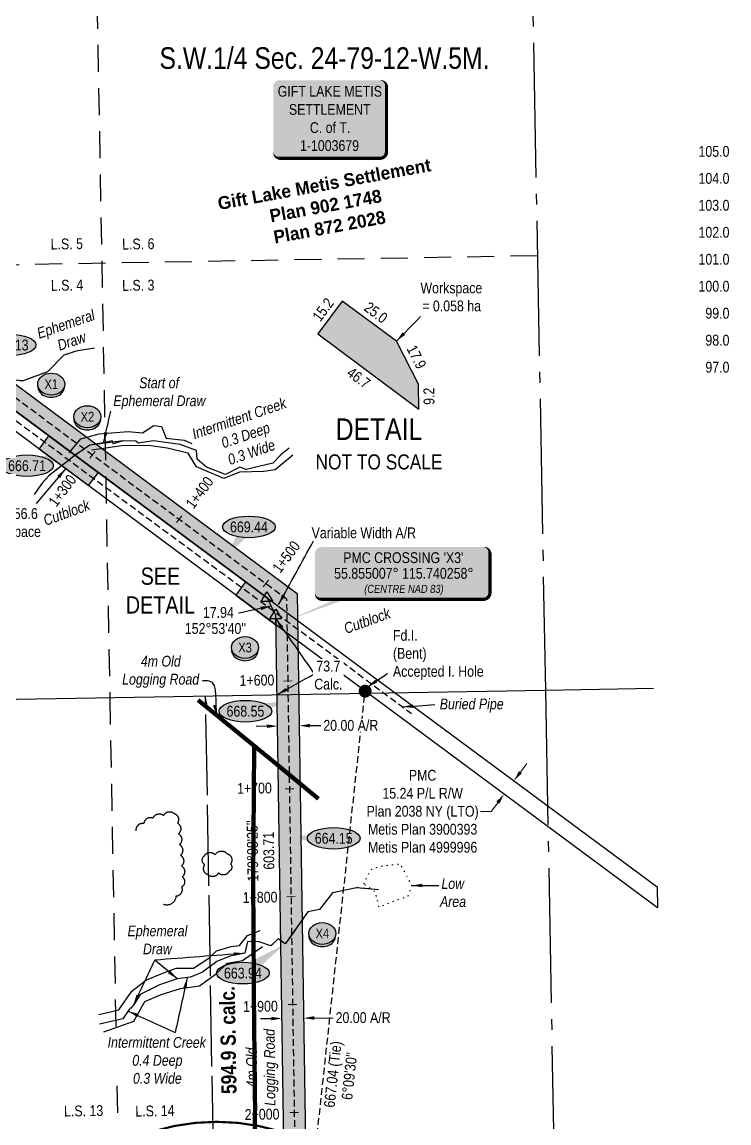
# Model space of a CAD drawing. Extents: x 577208 to 581485, y 6188773 to 6192305.
# Drawn here: x 578614 to 579268, y 6190195 to 6191215 of the extents above; entities that cross this region are included whole.
import ezdxf
from ezdxf.enums import TextEntityAlignment as Align

# ---------------------------------------------------------------- set-up
doc = ezdxf.new("R2010")
doc.units = 0
doc.header["$LTSCALE"] = 5
doc.header["$PDSIZE"] = 5
for name, pattern in [('0', [1, 1, 0]), ('foc-BUFFER', [16.75, 15, -1.75]), ('foc-COORDS', [16.75, 15, -1.75]), ('foc-LSD', [8, 5, -3]), ('foc-QUARTERLINE', [33, 25, -3, 2, -3]), ('foc-TIELINE', [1.875, 1.25, -0.625]), ('foc-TOPO', [1, 0.2, -0.8]), ('foc-TOPO-ephemeral', [6.25, 3.125, -0.625, 0.625, -0.625, 0.625, -0.625]), ('UG_PIPE', [1.875, 1.25, -0.625])]:
    doc.linetypes.add(name, pattern=pattern)
doc.layers.get('Defpoints').update_dxf_attribs({"color": 9})
for name, color, linetype in [('AS-OWNER', 7, 'Continuous'), ('AS-PIPE-UG', 44, 'UG_PIPE'), ('AS-PIPE-UG-T', 44, 'Continuous'), ('AS-ROADS', 254, 'Continuous'), ('AUX-BUFFER', 7, 'foc-BUFFER'), ('C-SYMBOL', 7, 'Continuous'), ('DETAIL-T', 7, 'Continuous'), ('F-RW', 190, 'Continuous'), ('L-BD', 7, 'Continuous'), ('L-BD1', 253, 'Continuous'), ('L-MON', 1, 'Continuous'), ('L-QSEC', 8, 'foc-QUARTERLINE'), ('L-SEC', 7, 'Continuous'), ('L-SECTION-LSD', 7, 'foc-LSD'), ('L-TIE', 7, 'foc-TIELINE'), ('L-TITLEDB-T', 4, 'Continuous'), ('P-CROSSINGS', 250, 'Continuous'), ('P-ELEVATION', 7, 'Continuous'), ('P-OFFSETS', 7, 'foc-COORDS'), ('P-PROPOSED', 10, 'Continuous'), ('P-PROPOSED-H', 21, 'Continuous'), ('P-TXT', 4, 'Continuous'), ('P-WORKAREA', 113, 'Continuous'), ('P-WORKAREA-H', 111, 'Continuous'), ('S-T7', 7, 'Continuous'), ('T-BUSH', 110, '0'), ('T-CREEK', 160, 'Continuous'), ('T-DRAW', 143, 'foc-TOPO-ephemeral'), ('T-LOW-AREA', 48, 'foc-TOPO'), ('T-LOW-AREA-T', 48, 'Continuous'), ('T-SLOPE', 48, 'Continuous'), ('T-TIE', 201, 'foc-TIELINE'), ('T-WATER', 160, 'Continuous'), ('T-WATER-T', 170, 'Continuous')]:
    doc.layers.add(name, color=color, linetype=linetype)
for name, color, linetype, lineweight in [('F-RW-T', 190, 'Continuous', 9), ('T-TEXT', 48, 'Continuous', 18), ('T-TIE-T', 201, 'Continuous', 18)]:
    doc.layers.add(name, color=color, linetype=linetype, lineweight=lineweight)
doc.styles.add('100L', font='ARIALN.TTF', dxfattribs={"height": 11})
doc.styles.add('175L', font='ARIALN.TTF', dxfattribs={"height": 20})
doc.styles.add('80', font='ARIALN.TTF', dxfattribs={"height": 10})
doc.styles.add('80CG', font='ARIALN.TTF', dxfattribs={"height": 10})
doc.styles.add('80L', font='ARIALN.TTF', dxfattribs={"height": 10})
doc.styles.add('Crossing', font='ARIALN.TTF', dxfattribs={"height": 10})
doc.styles.add('foc-LtypeFont', font='ARIALN.TTF', dxfattribs={"height": 7.35})
doc.linetypes.add('foc-TOPO-flowdirection', pattern='A,20,[">",foc-LtypeFont,S=0.3,R=0,X=0,Y=-0.945],-1e-05', length=20.00001)
doc.linetypes.add('foc-TOPO-flowdirection-NOLINE', pattern='A,0,[">",foc-LtypeFont,S=0.3,R=0,X=0,Y=-0.945],-20,[">",foc-LtypeFont,S=0.3,R=0,X=0,Y=-0.945],0', length=20)
doc.dimstyles.new('Compass 5 000', dxfattribs={"dimscale": 5, "dimtxt": 9, "dimasz": 2, "dimexe": 0.2, "dimexo": 0.0625, "dimgap": 0.5, "dimtad": 0, "dimtih": 1, "dimtoh": 1, "dimzin": 0, "dimdsep": 46, "dimtxsty": '80CG', "dimcen": 0.1, "dimse1": 1, "dimse2": 1, "dimclrd": 256, "dimclrt": 256, "dimaunit": 1, "dimadec": 4, "dimazin": 0, "dimtfac": 0.06, "dimtofl": 0, "dimtmove": 0, "dimatfit": 1, "dimfxl": 0.2, "dimtolj": 1, "dimtzin": 0, "dimlwd": -1, "dimarcsym": 0})

# ---------------------------------------------------------------- blocks, each defined once
blk = doc.blocks.new('*D381')
at = {"layer": 'Defpoints', "color": 0, "transparency": 16777216}
for p in [(578509.5, 6190926.9), (578732.3, 6190761.7), (578723.2, 6190749.4)]:
    blk.add_point(p, dxfattribs=at)
at = {"layer": 'F-RW-T', "transparency": 16777216}
for p, q in [((578515.4, 6190935), (578521.4, 6190943)), ((578494.4, 6190906.7), (578488.5, 6190898.6)), ((578488.5, 6190898.6), (578478.5, 6190898.6))]:
    blk.add_line(p, q, dxfattribs=at)
for points in [[(578514.1, 6190936), (578516.8, 6190934), (578509.5, 6190926.9)], [(578493.1, 6190907.6), (578495.8, 6190905.7), (578500.4, 6190914.7)]]:
    blk.add_solid(points, dxfattribs=at)
at = {"layer": 'F-RW-T', "transparency": 16777216, "insert": (578424.9, 6190898.6), "char_height": 10, "attachment_point": 5, "style": '80CG'}
blk.add_mtext('\\A1;PMC\\P15.24 P/L R/W\\PPlan 2038 NY (LTO)\\PMetis Plan 3900393\\PMetis Plan 4999996', dxfattribs=at)
blk = doc.blocks.new('*D383')
at = {"layer": 'Defpoints', "color": 0, "transparency": 16777216}
for p in [(579045.5, 6190529.4), (579036.4, 6190517.1), (579060.1, 6190499.5)]:
    blk.add_point(p, dxfattribs=at)
at = {"layer": 'F-RW-T', "transparency": 16777216}
for p, q in [((579075.2, 6190519.8), (579081.1, 6190527.8)), ((579054.2, 6190491.5), (579048.2, 6190483.5)), ((579048.2, 6190483.5), (579038.2, 6190483.5))]:
    blk.add_line(p, q, dxfattribs=at)
for points in [[(579073.8, 6190520.8), (579076.5, 6190518.8), (579069.2, 6190511.8)], [(579052.8, 6190492.5), (579055.5, 6190490.5), (579060.1, 6190499.5)]]:
    blk.add_solid(points, dxfattribs=at)
at = {"layer": 'F-RW-T', "transparency": 16777216, "insert": (578984.6, 6190483.5), "char_height": 10, "attachment_point": 5, "style": '80CG'}
blk.add_mtext('\\A1;PMC\\P15.24 P/L R/W\\PPlan 2038 NY (LTO)\\PMetis Plan 3900393\\PMetis Plan 4999996', dxfattribs=at)
blk = doc.blocks.new('*U391')
h = blk.add_hatch(color=255)
edge = h.paths.add_edge_path()
edge.add_line((-46.5, -37), (46.5, -37))
edge.add_arc((46.5, -31), 6, 270, 360)
edge.add_line((52.5, -31), (52.5, 29.5))
edge.add_arc((46.5, 29.5), 6, 0, 90)
edge.add_line((46.5, 35.5), (-46.5, 35.5))
edge.add_arc((-46.5, 29.5), 6, 90, 180)
edge.add_line((-52.5, 29.5), (-52.5, -31))
edge.add_arc((-46.5, -31), 6, 180, 270)
at = {"color": 14, "flags": 128}
blk.add_lwpolyline([(-46.5, -37, 3, 3, 0), (46.5, -37, 3, 3, 0.414214), (52.5, -31, 3, 3, 0), (52.5, 29.5, 3, 0, 0.414214), (46.5, 35.5, 0, 0, 0), (-46.5, 35.5, 0, 0, 0.414214), (-52.5, 29.5, 0, 0, 0), (-52.5, -31, 0, 3, 0.414214)], format="xyseb", close=True, dxfattribs=at)
at = {"color": 14, "style": '80'}
blk.add_attdef('ENTER_TEXT_001', (-26.8, -4.9), '', height=10, dxfattribs=at)
blk = doc.blocks.new('fdia')
at = {"color": 255, "const_width": 1}
blk.add_lwpolyline([(-0.5, 0, 1), (0.5, 0, 1)], format="xyb", close=True, dxfattribs=at)
blk = doc.blocks.new('Fdiaa')
blk.add_blockref('fdia', (0, 0))
blk = doc.blocks.new('fdib')
at = {"color": 1, "const_width": 1.6}
blk.add_lwpolyline([(-0.4, 0, 1), (0.4, 0, 1)], format="xyb", close=True, dxfattribs=at)
at = {"color": 1}
blk.add_circle((0, 0), 0.8, dxfattribs=at)
blk = doc.blocks.new('Fdibb')
blk.add_blockref('fdib', (0, 0))
blk = doc.blocks.new('fdicc')
for name in ['Fdibb', 'Fdiaa']:
    blk.add_blockref(name, (0, 0))
blk = doc.blocks.new('FDI')
blk.add_blockref('fdicc', (0, 0))
blk = doc.blocks.new('TRIA')
blk.add_hatch(color=255).paths.add_polyline_path([(-0.04, 1.52), (-1.47, -0.87), (1.39, -0.87)])
blk = doc.blocks.new('TRIAA')
blk.add_blockref('TRIA', (0, 0))
blk = doc.blocks.new('TRIB')
at = {"color": 1}
blk.add_lwpolyline([(-1.12, -0.67), (-0.04, 1.13), (1.04, -0.67)], close=True, dxfattribs=at)
blk = doc.blocks.new('TRIBB')
blk.add_blockref('TRIB', (0, 0))
blk = doc.blocks.new('TRICC')
for name in ['TRIAA', 'TRIBB']:
    blk.add_blockref(name, (0, 0))
blk = doc.blocks.new('plspike')
blk.add_blockref('TRICC', (0, 0))
blk = doc.blocks.new('*D426')
at = {"layer": 'Defpoints', "color": 0, "transparency": 16777216}
for p in [(578874.4, 6190291.9), (578854.5, 6190283.6), (578874.5, 6190283.9)]:
    blk.add_point(p, dxfattribs=at)
at = {"layer": 'P-TXT', "transparency": 16777216}
for p, q in [((578844.4, 6190291.4), (578834.4, 6190291.3)), ((578884.4, 6190292), (578901.8, 6190292.3))]:
    blk.add_line(p, q, dxfattribs=at)
for points in [[(578844.4, 6190293.1), (578844.4, 6190289.8), (578854.4, 6190291.6)], [(578884.4, 6190293.7), (578884.4, 6190290.4), (578874.4, 6190291.9)]]:
    blk.add_solid(points, dxfattribs=at)
at = {"layer": 'P-TXT', "transparency": 16777216, "insert": (578929.5, 6190292.3), "char_height": 10, "attachment_point": 5, "style": '80CG'}
blk.add_mtext('\\A1;20.00 A/R', dxfattribs=at)
blk = doc.blocks.new('xing2')
h = blk.add_hatch(color=50)
h.dxf.hatch_style = 1
edge = h.paths.add_edge_path()
edge.add_ellipse((0, 0), major_axis=(-12.5, 0), ratio=0.816297, start_angle=0, end_angle=360)
h = blk.add_hatch(color=250)
h.dxf.hatch_style = 1
edge = h.paths.add_edge_path()
edge.add_ellipse((0, -2), major_axis=(-12.5, 0), ratio=0.816297, start_angle=0, end_angle=180)
edge.add_line((12.5, -2), (12.5, 0))
edge.add_ellipse((0, 0), major_axis=(-12.5, 0), ratio=0.816297, start_angle=0, end_angle=180, ccw=False)
edge.add_line((-12.5, 0), (-12.5, -2))
at = {"color": 250}
blk.add_ellipse((0, 0), major_axis=(-12.5, 0), ratio=0.816297, dxfattribs=at)
blk.add_ellipse((0, -2), major_axis=(-12.5, 0), ratio=0.816297, start_param=0, end_param=3.141593, dxfattribs=at)
at = {"color": 250, "style": 'Crossing'}
blk.add_attdef('CROSSING', text='', height=9, dxfattribs=at).set_placement((0.1, 0), align=Align.MIDDLE_CENTER)
at = {"color": 250, "style": 'Crossing', "flags": 1}
for tag, p in [('OWNER', (0.1, -12.5)), ('DESCRIPTION', (0.1, -25.8)), ('LOCATION', (0.1, -39.3)), ('DWG_REF', (0.1, -52.8))]:
    blk.add_attdef(tag, text='', height=9, dxfattribs=at).set_placement(p, align=Align.MIDDLE_CENTER)
blk = doc.blocks.new('*D485')
at = {"layer": 'Defpoints', "color": 0, "transparency": 16777216}
for p in [(578849.6, 6190614.1), (578869.6, 6190614.4), (578850.4, 6190562.5)]:
    blk.add_point(p, dxfattribs=at)
at = {"layer": 'P-TXT', "transparency": 16777216}
for p, q in [((578840.4, 6190562.4), (578830.4, 6190562.2)), ((578880.3, 6190563), (578890.3, 6190563.1))]:
    blk.add_line(p, q, dxfattribs=at)
for points in [[(578840.3, 6190564), (578840.4, 6190560.7), (578850.4, 6190562.5)], [(578880.3, 6190564.6), (578880.4, 6190561.3), (578870.3, 6190562.8)]]:
    blk.add_solid(points, dxfattribs=at)
at = {"layer": 'P-TXT', "transparency": 16777216, "insert": (578918.1, 6190563.1), "char_height": 10, "attachment_point": 5, "style": '80CG', "bg_fill": 3, "box_fill_scale": 1.1, "bg_fill_color": 256, "bg_fill_true_color": 13158600, "bg_fill_transparency": 0}
blk.add_mtext('\\A1;20.00 A/R', dxfattribs=at)
blk = doc.blocks.new('*U495')
at = {"layer": 'P-ELEVATION'}
h = blk.add_hatch(color=111, dxfattribs=at)
h.dxf.hatch_style = 1
edge = h.paths.add_edge_path()
edge.add_ellipse((0, 0), major_axis=(-24.4, 0), ratio=0.410256, start_angle=0, end_angle=360)
at = {"layer": 'P-ELEVATION', "color": 7, "flags": 128}
blk.add_lwpolyline([(0, 0, 12.5, 0, 0), (-16.6, -31, 0, 0, 0)], format="xyseb", dxfattribs=at)
at = {"layer": 'P-ELEVATION', "color": 7}
blk.add_ellipse((0, 0), major_axis=(-24.4, 0), ratio=0.410256, dxfattribs=at)
at = {"layer": 'P-ELEVATION', "style": '80'}
blk.add_attdef('ELEVATION', text='', height=10, dxfattribs=at).set_placement((0, 0), align=Align.MIDDLE_CENTER)
blk = doc.blocks.new('*U496')
at = {"layer": 'P-ELEVATION'}
h = blk.add_hatch(color=111, dxfattribs=at)
h.dxf.hatch_style = 1
edge = h.paths.add_edge_path()
edge.add_ellipse((0, 0), major_axis=(-24.4, 0), ratio=0.410256, start_angle=0, end_angle=360)
at = {"layer": 'P-ELEVATION', "color": 7, "flags": 128}
blk.add_lwpolyline([(0, 0, 12.5, 0, 0), (53.3, 15.6, 0, 0, 0)], format="xyseb", dxfattribs=at)
at = {"layer": 'P-ELEVATION', "color": 7}
blk.add_ellipse((0, 0), major_axis=(-24.4, 0), ratio=0.410256, dxfattribs=at)
at = {"layer": 'P-ELEVATION', "style": '80'}
blk.add_attdef('ELEVATION', text='', height=10, dxfattribs=at).set_placement((0, 0), align=Align.MIDDLE_CENTER)
blk = doc.blocks.new('*U497')
at = {"layer": 'P-ELEVATION'}
h = blk.add_hatch(color=111, dxfattribs=at)
h.dxf.hatch_style = 1
edge = h.paths.add_edge_path()
edge.add_ellipse((0, 0), major_axis=(-24.4, 0), ratio=0.410256, start_angle=0, end_angle=360)
at = {"layer": 'P-ELEVATION', "color": 7, "flags": 128}
blk.add_lwpolyline([(0, 0, 12.5, 0, 0), (-20.3, -25.1, 0, 0, 0)], format="xyseb", dxfattribs=at)
at = {"layer": 'P-ELEVATION', "color": 7}
blk.add_ellipse((0, 0), major_axis=(-24.4, 0), ratio=0.410256, dxfattribs=at)
at = {"layer": 'P-ELEVATION', "style": '80'}
blk.add_attdef('ELEVATION', text='', height=10, dxfattribs=at).set_placement((0, 0), align=Align.MIDDLE_CENTER)
blk = doc.blocks.new('*U499')
at = {"layer": 'P-ELEVATION'}
h = blk.add_hatch(color=111, dxfattribs=at)
h.dxf.hatch_style = 1
edge = h.paths.add_edge_path()
edge.add_ellipse((0, 0), major_axis=(-24.4, 0), ratio=0.410256, start_angle=0, end_angle=360)
at = {"layer": 'P-ELEVATION', "color": 7, "flags": 128}
blk.add_lwpolyline([(0, 0, 12.5, 0, 0), (39.5, 9.2, 0, 0, 0)], format="xyseb", dxfattribs=at)
at = {"layer": 'P-ELEVATION', "color": 7}
blk.add_ellipse((0, 0), major_axis=(-24.4, 0), ratio=0.410256, dxfattribs=at)
at = {"layer": 'P-ELEVATION', "style": '80'}
blk.add_attdef('ELEVATION', text='', height=10, dxfattribs=at).set_placement((0, 0), align=Align.MIDDLE_CENTER)
blk = doc.blocks.new('*U500')
at = {"layer": 'P-ELEVATION'}
h = blk.add_hatch(color=111, dxfattribs=at)
h.dxf.hatch_style = 1
edge = h.paths.add_edge_path()
edge.add_ellipse((0, 0), major_axis=(-24.4, 0), ratio=0.410256, start_angle=0, end_angle=360)
at = {"layer": 'P-ELEVATION', "color": 7, "flags": 128}
blk.add_lwpolyline([(0, 0, 12.5, 0, 0), (-41.4, 0.7, 0, 0, 0)], format="xyseb", dxfattribs=at)
at = {"layer": 'P-ELEVATION', "color": 7}
blk.add_ellipse((0, 0), major_axis=(-24.4, 0), ratio=0.410256, dxfattribs=at)
at = {"layer": 'P-ELEVATION', "style": '80'}
blk.add_attdef('ELEVATION', text='', height=10, dxfattribs=at).set_placement((0, 0), align=Align.MIDDLE_CENTER)
blk = doc.blocks.new('*U501')
at = {"layer": 'P-ELEVATION'}
h = blk.add_hatch(color=111, dxfattribs=at)
h.dxf.hatch_style = 1
edge = h.paths.add_edge_path()
edge.add_ellipse((0, 0), major_axis=(-24.4, 0), ratio=0.410256, start_angle=0, end_angle=360)
at = {"layer": 'P-ELEVATION', "color": 7, "flags": 128}
blk.add_lwpolyline([(0, 0, 12.5, 0, 0), (39.3, 27.1, 0, 0, 0)], format="xyseb", dxfattribs=at)
at = {"layer": 'P-ELEVATION', "color": 7}
blk.add_ellipse((0, 0), major_axis=(-24.4, 0), ratio=0.410256, dxfattribs=at)
at = {"layer": 'P-ELEVATION', "style": '80'}
blk.add_attdef('ELEVATION', text='', height=10, dxfattribs=at).set_placement((0, 0), align=Align.MIDDLE_CENTER)
blk = doc.blocks.new('*U513')
h = blk.add_hatch(color=255)
edge = h.paths.add_edge_path()
edge.add_line((-76, -24), (74, -24))
edge.add_arc((74, -18), 6, 270, 360)
edge.add_line((80, -18), (80, 18.5))
edge.add_arc((74, 18.5), 6, 0, 90)
edge.add_line((74, 24.5), (-76, 24.5))
edge.add_arc((-76, 18.5), 6, 90, 180)
edge.add_line((-82, 18.5), (-82, -18))
edge.add_arc((-76, -18), 6, 180, 270)
at = {"color": 14, "flags": 128}
blk.add_lwpolyline([(-76, -24, 3, 3, 0), (74, -24, 3, 3, 0.414214), (80, -18, 3, 3, 0), (80, 18.5, 3, 0, 0.414214), (74, 24.5, 0, 0, 0), (-76, 24.5, 0, 0, 0.414214), (-82, 18.5, 0, 0, 0), (-82, -18, 0, 3, 0.414214)], format="xyseb", close=True, dxfattribs=at)
blk.add_lwpolyline([(-108, -44, 0, 7.5, 0), (0, 0, 0, 0, 0)], format="xyseb", dxfattribs=at)
at = {"color": 14, "insert": (-36.8, -10.6), "char_height": 7.5, "attachment_point": 1, "style": '80L'}
blk.add_mtext_dynamic_manual_height_columns('\\pi0.40073;{\\fArial Narrow|b0|i1|c0|p34;(CENTRE NAD 83)}', width=73.075, gutter_width=45, heights=[0], dxfattribs=at)
at = {"color": 14, "style": '80'}
for p in [(-36, 9.6), (-64.1, -4.1)]:
    blk.add_attdef('ENTER_TEXT_001', p, '', height=10, dxfattribs=at)

msp = doc.modelspace()

# ---------------------------------------------------------------- hatches: boundary and pattern name
at = {"layer": 'P-PROPOSED-H'}
h = msp.add_hatch(color=256, dxfattribs=at)
h.dxf.hatch_style = 1
h.paths.add_polyline_path([(578859.815, 6189931.932), (578857.865, 6190061.862), (578727.935, 6190059.912), (578729.885, 6189929.982)])
h.paths.add_polyline_path([(578201.316, 6191873.794), (578212.1, 6191192.871), (578228.464, 6191160.959), (578868.502, 6190685.408), (578879.804, 6189932.232), (578859.815, 6189931.932), (578848.811, 6190665.25), (578840.638, 6190681.206), (578192.584, 6191162.712), (578181.327, 6191873.477)])
at = {"layer": 'P-WORKAREA-H'}
h = msp.add_hatch(color=256, dxfattribs=at)
h.dxf.hatch_style = 1
h.paths.add_polyline_path([(578910.202, 6190956.358), (578887.489, 6190925.788), (578981.128, 6190856.215), (578980.783, 6190879.208), (578960.349, 6190919.098)])
h = msp.add_hatch(color=256, dxfattribs=at)
h.dxf.hatch_style = 1
h.paths.add_polyline_path([(578525.258, 6190896.556), (578534.343, 6190908.784), (578602.449, 6190858.181), (578593.364, 6190845.953)])
h.paths.add_polyline_path([(578629.484, 6190819.115), (578638.57, 6190831.343), (578684.006, 6190797.584), (578674.921, 6190785.356)])
h = msp.add_hatch(color=256, dxfattribs=at)
h.dxf.hatch_style = 1
h.paths.add_polyline_path([(578820.579, 6190696.11), (578811.494, 6190683.882), (578848.949, 6190656.053), (578848.811, 6190665.25), (578840.638, 6190681.206)])

# ---------------------------------------------------------------- linework, layer by layer
at = {"layer": 'AS-PIPE-UG', "flags": 128}
msp.add_lwpolyline([(578149.3, 6191186.609), (578172.812, 6191168.988), (578198.509, 6191149.865), (578294.117, 6191078.688), (578362.678, 6191027.703), (578465.719, 6190951.163), (578565.673, 6190876.819), (578682.885, 6190789.931), (578765.033, 6190729.303), (578826.582, 6190683.926), (578849.566, 6190666.825), (578884.27, 6190641.223), (578916.275, 6190617.369), (578949.426, 6190592.569), (578974.16, 6190574.112)], dxfattribs=at)
at = {"layer": 'AS-ROADS', "const_width": 3.998, "flags": 128}
for points in [[(578776.63, 6190586.626), (578846.529, 6190529.574), (578888.176, 6190495.038)], [(578828.625, 6190544.565), (578827.679, 6190420.17), (578828.472, 6190296.9), (578829.42, 6190210.591), (578828.176, 6190055.527), (578829.486, 6190024.895), (578836.571, 6190009.284), (578849.942, 6189998.317), (578888.599, 6189983.627), (578935.867, 6189975.333)]]:
    msp.add_lwpolyline(points, dxfattribs=at)
at = {"layer": 'AUX-BUFFER', "color": 251, "linetype": 'foc-BUFFER', "const_width": 1.999, "flags": 128}
msp.add_lwpolyline([(578593.937, 6189995.915, 1), (578993.767, 6189995.915, 1)], format="xyb", close=True, dxfattribs=at)
at = {"layer": 'F-RW', "flags": 128}
msp.add_lwpolyline([(579201.807, 6190413.417), (579202.162, 6190394.179), (578931.337, 6190594.838), (578282.438, 6191076.972), (578282.086, 6191096.212), (578940.422, 6190607.066), (579201.807, 6190413.417)], close=True, dxfattribs=at)
at = {"layer": 'L-QSEC'}
for p, q in [((579084.188, 6191360.608), (579098.315, 6190595.897)), ((579098.315, 6190595.897), (579112.599, 6189821.928))]:
    msp.add_line(p, q, dxfattribs=at)
at = {"layer": 'L-SEC'}
for p, q in [((578291.493, 6190582.069), (579098.315, 6190595.897)), ((579098.315, 6190595.897), (579198.409, 6190597.613))]:
    msp.add_line(p, q, dxfattribs=at)
at = {"layer": 'L-SECTION-LSD'}
for p, q in [((578680.11, 6191393.656), (578694.894, 6190588.983)), ((579090.882, 6190998.244), (578284.13, 6190984.379)), ((578694.894, 6190588.983), (578709.649, 6189785.003))]:
    msp.add_line(p, q, dxfattribs=at)
at = {"layer": 'L-TIE', "flags": 128}
msp.add_lwpolyline([(578859.815, 6189931.932), (578931.337, 6190594.838)], dxfattribs=at)
at = {"layer": 'P-OFFSETS'}
msp.add_line((578793.852, 6189995.915), (578783.661, 6190590.504), dxfattribs=at)
at = {"layer": 'P-OFFSETS', "flags": 128}
msp.add_lwpolyline([(578783.661, 6190590.504, 0, 3.665, 0), (578783.832, 6190580.51, 0, 0, 0)], format="xyseb", dxfattribs=at)
at = {"layer": 'P-PROPOSED', "flags": 128}
msp.add_lwpolyline([(578201.316, 6191873.794), (578212.1, 6191192.871), (578228.464, 6191160.959), (578868.502, 6190685.408), (578879.804, 6189932.232), (578859.815, 6189931.932), (578848.811, 6190665.25), (578840.638, 6190681.206), (578192.584, 6191162.712), (578181.327, 6191873.477)], close=True, dxfattribs=at)
at = {"layer": 'P-WORKAREA', "flags": 128}
for points in [[(578910.202, 6190956.358), (578887.489, 6190925.788), (578981.128, 6190856.215), (578980.783, 6190879.208), (578960.349, 6190919.098)], [(578629.484, 6190819.115), (578638.57, 6190831.343), (578684.006, 6190797.584), (578674.921, 6190785.356)], [(578820.579, 6190696.11), (578811.494, 6190683.882), (578848.949, 6190656.053), (578848.811, 6190665.25), (578840.638, 6190681.206)]]:
    msp.add_lwpolyline(points, close=True, dxfattribs=at)
at = {"layer": 'T-BUSH', "flags": 128}
msp.add_lwpolyline([(578719.47, 6190465.592, -0.52056705), (578726.722, 6190472.471, -0.52056705), (578735.043, 6190477.355, -0.52056705), (578744.786, 6190479.587, -0.52056705), (578754.439, 6190481.483, -0.52056705), (578757.602, 6190472.635, -0.52056705), (578758.5, 6190462.68, -0.52056705), (578759.399, 6190452.724, -0.52056705), (578760.297, 6190442.769, -0.52056705), (578761.195, 6190432.814, -0.52056705), (578762.093, 6190422.859, -0.52056705), (578761.382, 6190413.283, -0.52056705), (578756.129, 6190404.779, -0.52056705), (578744.52, 6190397.292, -0.52056705)], format="xyb", dxfattribs=at)
msp.add_lwpolyline([(578803.678, 6190444.234, -0.52056705), (578806.764, 6190434.727, -0.52056705), (578805.425, 6190427.938, -0.52056705), (578795.549, 6190426.395, -0.52056705), (578785.673, 6190424.853, -0.52056705), (578782.943, 6190433.915, -0.52056705), (578782.499, 6190442.322, -0.52056705), (578792.455, 6190443.221, -0.52056705)], format="xyb", close=True, dxfattribs=at)
at = {"layer": 'T-CREEK', "linetype": 'foc-TOPO-flowdirection', "flags": 128}
msp.add_lwpolyline([(578861.104, 6190820.048), (578853.152, 6190813.732), (578845.973, 6190806.157), (578821.187, 6190800.372), (578815.431, 6190802.402), (578802.191, 6190795.744), (578784.34, 6190802.505), (578775.944, 6190809.87), (578775.276, 6190817.861), (578760.078, 6190823.313), (578735.318, 6190826.722), (578721.244, 6190824.628), (578719.093, 6190826.389), (578707.151, 6190826.712), (578697.916, 6190823.928), (578697.23, 6190826.711), (578689.23, 6190825.043)], dxfattribs=at)
at = {"layer": 'T-CREEK', "flags": 128}
for points in [[(578819.889, 6190351.964), (578806.109, 6190349.397), (578794.119, 6190344.273), (578780.871, 6190334.486), (578769.505, 6190329.757), (578757.425, 6190328.389)], [(578712.914, 6190299.759), (578706.846, 6190291.116), (578685.328, 6190286.247)]]:
    msp.add_lwpolyline(points, dxfattribs=at)
at = {"layer": 'T-DRAW', "flags": 128}
for points in [[(578680.665, 6190912.651), (578663.843, 6190909.995), (578652.469, 6190906.089), (578637.155, 6190890.72), (578614.721, 6190882.246), (578585.582, 6190884.641), (578566.27, 6190882.846), (578555.29, 6190882.567), (578554.534, 6190881.748), (578547.472, 6190878.782), (578549.015, 6190860.174), (578541.63, 6190835.965)], [(578689.23, 6190825.043), (578676.452, 6190822.653), (578662.916, 6190813.476), (578653.851, 6190806.322), (578638.386, 6190794.442), (578631.912, 6190787.369), (578624.843, 6190777.132)], [(578943.834, 6190410.705), (578923.313, 6190412.676), (578901.15, 6190408.079), (578889.162, 6190392.525), (578878.426, 6190390.451), (578857.438, 6190360.732), (578850.849, 6190365.485), (578843.91, 6190358.78), (578833.087, 6190362.585), (578822.403, 6190363.041), (578819.889, 6190351.964)], [(578757.409, 6190328.399), (578741.076, 6190322.688), (578723.084, 6190313.849), (578716.85, 6190303.851), (578712.914, 6190299.759)]]:
    msp.add_lwpolyline(points, dxfattribs=at)
at = {"layer": 'T-DRAW', "linetype": 'foc-TOPO-flowdirection-NOLINE', "flags": 128}
for points in [[(578680.665, 6190912.651), (578663.843, 6190909.995), (578652.469, 6190906.089), (578637.155, 6190890.72), (578614.721, 6190882.246), (578585.582, 6190884.641), (578566.27, 6190882.846), (578555.29, 6190882.567), (578554.534, 6190881.748), (578547.472, 6190878.782), (578549.015, 6190860.174), (578541.63, 6190835.965)], [(578707.151, 6190826.712), (578676.452, 6190822.653), (578662.916, 6190813.476), (578653.851, 6190806.322), (578638.386, 6190794.442), (578631.912, 6190787.369), (578624.843, 6190777.132)]]:
    msp.add_lwpolyline(points, dxfattribs=at)
at = {"layer": 'T-LOW-AREA', "flags": 128}
msp.add_lwpolyline([(578930.069, 6190416.316), (578936.555, 6190429.464), (578944.897, 6190432.609), (578963.71, 6190434.882), (578974.38, 6190414.745), (578971.002, 6190404.681), (578963.907, 6190402.399), (578944.256, 6190394.557), (578940.863, 6190408.767)], close=True, dxfattribs=at)
at = {"layer": 'T-SLOPE', "flags": 128}
for points in [[(578657.31, 6190815.609), (578668.13, 6190828.513), (578685.073, 6190833.406), (578711.977, 6190835.513), (578725.176, 6190834.279), (578735.758, 6190841.094), (578742.814, 6190840.073), (578747.076, 6190829.271), (578763.853, 6190827.468), (578770.817, 6190824.336)], [(578864.547, 6190813.398), (578848.104, 6190799.952), (578837.584, 6190798.315), (578815.056, 6190797.809), (578800.497, 6190792.032), (578775.143, 6190802.828), (578767.443, 6190815.344), (578747.905, 6190819.872), (578730.704, 6190822.533), (578706.07, 6190822.055), (578678.335, 6190818.048)], [(578684.781, 6190295.129), (578703.222, 6190299.605), (578715.396, 6190316.797), (578728.757, 6190327.537), (578743.993, 6190333.582), (578756.305, 6190338.29), (578772.299, 6190338.187), (578786.58, 6190347.551), (578793.858, 6190354.216), (578807.205, 6190358.193), (578814.884, 6190359.057), (578822.583, 6190368.412), (578834.299, 6190373.098)], [(578689.475, 6190279.333), (578717.093, 6190289.052), (578727.496, 6190307.412), (578742.58, 6190313.739), (578760.363, 6190319.227), (578777.985, 6190321.893), (578793.273, 6190332.909), (578803.667, 6190342.935), (578817.707, 6190345.192), (578836.397, 6190358.249)]]:
    msp.add_lwpolyline(points, dxfattribs=at)
at = {"layer": 'T-TIE-T'}
for p, q in [((578676.526, 6190810.613), (578681.295, 6190817.032)), ((578756.761, 6190750.999), (578761.53, 6190757.417)), ((578836.995, 6190691.384), (578841.764, 6190697.803)), ((578857.224, 6190504.293), (578865.22, 6190504.413)), ((578858.724, 6190404.347), (578866.72, 6190404.467)), ((578860.224, 6190304.401), (578868.22, 6190304.521)), ((578861.724, 6190204.455), (578869.719, 6190204.575))]:
    msp.add_line(p, q, dxfattribs=at)
at = {"layer": 'T-WATER', "linetype": 'foc-TOPO-flowdirection-NOLINE', "flags": 128}
msp.add_lwpolyline([(578943.834, 6190410.705), (578923.313, 6190412.676), (578901.15, 6190408.079), (578889.162, 6190392.525), (578878.426, 6190390.451), (578857.438, 6190360.732), (578850.849, 6190365.485), (578843.91, 6190358.78), (578833.087, 6190362.585), (578822.403, 6190363.041), (578819.889, 6190351.964), (578806.109, 6190349.397), (578794.119, 6190344.273), (578780.871, 6190334.486), (578769.505, 6190329.757), (578757.425, 6190328.389), (578741.076, 6190322.688), (578723.084, 6190313.849), (578716.85, 6190303.851), (578712.914, 6190299.759), (578706.846, 6190291.116), (578685.328, 6190286.247)], dxfattribs=at)

# ---------------------------------------------------------------- block references
at = {"layer": 'AS-OWNER'}
ref = msp.add_blockref('*U391', (578898.737, 6191125.513), dxfattribs=dict(at, xscale=0.9982240237547088, yscale=0.9982240237547088, zscale=0.9982240237547088))
ref.add_attrib('ENTER_TEXT_001', 'GIFT LAKE METIS', (578850.419, 6191145.672), dxfattribs={"layer": '0', "color": 14, "height": 9.98224, "style": '80'})
ref.add_attrib('ENTER_TEXT_002', 'SETTLEMENT', (578860.782, 6191128.858), dxfattribs={"layer": '0', "color": 14, "height": 9.9822, "style": '80'})
ref.add_attrib('ENTER_TEXT_003', 'C. of T.', (578880.205, 6191112.044), dxfattribs={"layer": '0', "color": 14, "height": 9.9822, "style": '80'})
ref.add_attrib('ENTER_TEXT_004', '1-1003679', (578871.04, 6191095.366), dxfattribs={"layer": '0', "color": 14, "height": 9.9822, "style": '80'})
at = {"layer": 'L-MON', "xscale": 4.997868300000009, "yscale": 4.997868300000009, "zscale": 4.997868300000009}
for p in [(578840.619, 6190681.216), (578848.783, 6190665.266)]:
    msp.add_blockref('plspike', p, dxfattribs=at)
at = {"layer": 'P-CROSSINGS', "xscale": 0.99957366, "yscale": 0.99957366, "zscale": 0.99957366}
for p, values in [((578640.65, 6190879.339), {'CROSSING': 'X1'}), ((578674.082, 6190849.122), {'CROSSING': 'X2'}), ((578820.077, 6190635.295), {'CROSSING': 'X3'}), ((578891.657, 6190370.321), {'CROSSING': 'X4'})]:
    msp.add_blockref('xing2', p, dxfattribs=at).add_auto_attribs(values)
at = {"layer": 'T-TIE', "xscale": 0.99957366, "yscale": 0.99957366, "zscale": 0.99957366}
for name, p, values in [('*U495', (578602.147, 6190915.581), {'ELEVATION': '666.13'}), ('*U496', (578618.272, 6190803.759), {'ELEVATION': '666.71'}), ('*U497', (578823.746, 6190747.023), {'ELEVATION': '669.44'}), ('*U500', (578902.258, 6190458.529), {'ELEVATION': '664.15'}), ('*U501', (578818.16, 6190333.632), {'ELEVATION': '663.94'})]:
    msp.add_blockref(name, p, dxfattribs=at).add_auto_attribs(values)

# ---------------------------------------------------------------- texts
at = {"layer": 'AS-PIPE-UG-T', "insert": (579000.428, 6190587.987), "char_height": 9.99574, "attachment_point": 1, "style": '80L'}
msp.add_mtext_dynamic_manual_height_columns('{\\fArial Narrow|b0|i1|c0|p34;Buried Pipe}', width=59.03588, gutter_width=50, heights=[0], dxfattribs=at)
at = {"layer": 'C-SYMBOL', "color": 3, "style": '175L'}
msp.add_text('S.W.1/4 Sec. 24-79-12-W.5M.', height=20, dxfattribs=at).set_placement((578893.71, 6191165.464), align=Align.BOTTOM_CENTER)
at = {"layer": 'DETAIL-T', "color": 3, "attachment_point": 5, "style": '80CG'}
for s, insert, char_height, width in [('DETAIL\\P{\\H0.7x;NOT TO SCALE}', (578944.204, 6190823.832), 19.99147, 116.92503), ('SEE\\PDETAIL', (578741.821, 6190688.094), 15.9932, 63.60899)]:
    msp.add_mtext(s, dxfattribs=dict(at, insert=insert, char_height=char_height, width=width))
at = {"layer": 'L-BD', "style": '80L'}
for s, height, p in [('667.04 (Tie)', 9.99574, (578902.573, 6190239.71)), ("6°09'30''", 9.9957, (578916.734, 6190238.182))]:
    msp.add_text(s, height=height, rotation=83.8421, dxfattribs=at).set_placement(p, align=Align.MIDDLE)
at = {"layer": 'L-BD1', "style": '80L'}
for s, height, p in [('17.94', 9.9957, (578795.46, 6190667.799)), ("152°53'40''", 9.99574, (578792.756, 6190652.932))]:
    msp.add_text(s, height=height, dxfattribs=at).set_placement(p, align=Align.MIDDLE)
for s, height, p in [("179°08'25''", 9.99574, (578827.098, 6190446.749)), ('603.71', 9.9957, (578842.09, 6190446.974))]:
    msp.add_text(s, height=height, rotation=90.8597, dxfattribs=at).set_placement(p, align=Align.MIDDLE)
at = {"layer": 'L-TITLEDB-T', "insert": (578728.587, 6191040.402), "char_height": 11.97825, "attachment_point": 1, "rotation": 10.407242, "style": '80L'}
msp.add_mtext_dynamic_manual_height_columns('\\pi66.474;{\\fCordia New|b1|i0|c0|p34;Gift Lake Metis Settlement\\P\\pi111.67;Plan 902 1748\\PPlan 872 2028}', width=331.42161, gutter_width=45, heights=[0], dxfattribs=at)
at = {"layer": 'P-OFFSETS', "insert": (578804.603, 6190271.559), "char_height": 9.99574, "attachment_point": 5, "rotation": 90.981944, "style": '80CG'}
msp.add_mtext('\\A1;{\\fArial Narrow|b1|i0|c0|p34;\\H1.4x;\\C14;594.9 S. calc.}', dxfattribs=at)
at = {"layer": 'P-TXT', "insert": (578881.814, 6190746.56), "char_height": 9.99574, "attachment_point": 1, "style": '80L'}
msp.add_mtext_dynamic_manual_height_columns('Variable Width A/R', width=96.71664, gutter_width=50, heights=[0], dxfattribs=at)
at = {"layer": 'P-WORKAREA', "style": '80L'}
for s, rotation, p in [('15.2', 53.3875, (578892.423, 6190948.35)), ('25.0', 323.3875, (578941.383, 6190945.643)), ('17.9', 297.1236, (578979.025, 6190904.564)), ('46.7', 323.3875, (578925.382, 6190885.181)), ('9.2', 90.8597, (578990.446, 6190868.116))]:
    msp.add_text(s, height=9.9957, rotation=rotation, dxfattribs=at).set_placement(p, align=Align.MIDDLE)
at = {"layer": 'P-WORKAREA', "char_height": 9.99574, "attachment_point": 1, "style": '80L'}
for s, insert in [('\\pi24.348;Workspace\\P\\pi25.998;= 0.058 ha', (578958.245, 6190973.458)), ('\\pi28.391;15.2x56.6\\P\\pi24.348;Workspace', (578549.566, 6190764.404))]:
    msp.add_mtext_dynamic_manual_height_columns(s, width=105.31606, gutter_width=50, heights=[0], dxfattribs=dict(at, insert=insert))
at = {"layer": 'S-T7', "style": '80'}
for s, p in [('105.0', (579268.734, 6191094.987)), ('104.0', (579268.734, 6191069.998)), ('103.0', (579268.734, 6191045.008)), ('102.0', (579268.734, 6191020.019)), ('101.0', (579268.734, 6190995.03)), ('100.0', (579268.734, 6190970.04)), ('99.0', (579268.734, 6190945.051)), ('98.0', (579268.734, 6190920.062)), ('97.0', (579268.734, 6190895.072))]:
    msp.add_text(s, height=9.9957, dxfattribs=at).set_placement(p, align=Align.MIDDLE_RIGHT)
at = {"layer": 'T-LOW-AREA-T', "insert": (578990.267, 6190421.547), "char_height": 9.99574, "attachment_point": 1, "style": '80L'}
msp.add_mtext_dynamic_manual_height_columns('\\pi11.736;{\\fArial Narrow|b0|i1|c0|p34;Low \\P\\pi10.376;Area}', width=44.7184, gutter_width=50, heights=[0], dxfattribs=at)
at = {"layer": 'T-TEXT', "char_height": 9.99574, "attachment_point": 1, "style": '80L'}
for s, width, insert, rotation in [('{\\fArial Narrow|b0|i1|c0|p34;Cutblock}', 45.27735, (578632.202, 6190757.314), 20), ('{\\fArial Narrow|b0|i1|c0|p34;Cutblock}', 45.27735, (578910.521, 6190657.169), 20), ('\\pi20.256;{\\fArial Narrow|b0|i1|c0|p34;4m Old \\P\\pi2.9887;Logging Road}', 77.46125, (578821.689, 6190207.373), 90.629167)]:
    msp.add_mtext_dynamic_manual_height_columns(s, width=width, gutter_width=50, heights=[0], dxfattribs=dict(at, insert=insert, rotation=rotation))
at = {"layer": 'T-TEXT', "insert": (578703.396, 6190627.619), "char_height": 9.99574, "attachment_point": 1, "style": '80L'}
msp.add_mtext_dynamic_manual_height_columns('\\pi20.256;{\\fArial Narrow|b0|i1|c0|p34;4m Old \\P\\pi2.9887;Logging Road}', width=77.46125, gutter_width=50, heights=[0], dxfattribs=at)
at = {"layer": 'T-TIE-T', "style": '80L'}
for s, rotation, p in [('1+300', 53.387525, (578651, 6190780.754)), ('1+400', 53.387525, (578778.041, 6190778.916)), ('1+500', 53.387525, (578858.275, 6190719.302)), ('1+700', 0.8597, (578828.862, 6190504.96)), ('1+800', 0.8597, (578834.066, 6190403.846)), ('1+900', 0.8597, (578834.412, 6190302.824)), ('2+000', 0.8597, (578835.959, 6190202.814))]:
    msp.add_text(s, height=9.9957, rotation=rotation, dxfattribs=at).set_placement(p, align=Align.MIDDLE_CENTER)
at = {"layer": 'T-WATER-T', "char_height": 9.99574, "attachment_point": 1, "rotation": 18.95323, "style": '80L'}
for s, width, insert in [('\\pi0.33806;{\\fArial Narrow|b0|i1|c0|p34;Ephemeral \\P\\pi14.599;Draw}', 55.97995, (578626.044, 6190930.648)), ('\\pi0.34568;{\\fArial Narrow|b0|i1|c0|p34;Intermittent Creek\\P\\pi23.17;0.3 Deep\\P\\pi23.832;0.3 Wide}', 91.75757, (578769.698, 6190837.469))]:
    msp.add_mtext_dynamic_manual_height_columns(s, width=width, gutter_width=50, heights=[0], dxfattribs=dict(at, insert=insert))
at = {"layer": 'T-WATER-T', "char_height": 9.99574, "attachment_point": 1, "style": '80L'}
for s, width, insert in [('\\pi24.216;{\\fArial Narrow|b0|i1|c0|p34;Start of \\P\\pi0.34446;Ephemeral Draw}', 86.02769, (578697.87, 6190885.581)), ('\\pi0.33806;{\\fArial Narrow|b0|i1|c0|p34;Ephemeral \\P\\pi14.599;Draw}', 55.97995, (578711.013, 6190377.693))]:
    msp.add_mtext_dynamic_manual_height_columns(s, width=width, gutter_width=50, heights=[0], dxfattribs=dict(at, insert=insert))

# ---------------------------------------------------------------- dimensions: what is measured, and where the dimension line sits
at = {"layer": 'F-RW-T'}
for base, p1, p2, angle, picture, middle in [((578509.483, 6190926.926), (578723.219, 6190749.419), (578732.298, 6190761.66), 53.435041, '*D381', (578424.885, 6190898.622)), ((579060.132, 6190499.526), (579045.457, 6190529.385), (579036.378, 6190517.144), 233.435041, '*D383', (578984.612, 6190483.462))]:
    dim = msp.add_linear_dim(base=base, p1=p1, p2=p2, angle=angle, text='PMC\\P15.24 P/L R/W\\PPlan 2038 NY (LTO)\\PMetis Plan 3900393\\PMetis Plan 4999996', dimstyle='Compass 5 000', dxfattribs=at)
    dim.commit()
    dim.dimension.update_dxf_attribs({"geometry": picture, "text_midpoint": middle, "dimtype": 161})
at = {"layer": 'P-TXT'}
dim = msp.add_linear_dim(base=(578874.407, 6190291.881), p1=(578854.538, 6190283.616), p2=(578874.527, 6190283.916), angle=0.8597, text='20.00 A/R', dimstyle='Compass 5 000', dxfattribs=at)
dim.commit()
dim.dimension.update_dxf_attribs({"geometry": '*D426', "text_midpoint": (578929.524, 6190292.292), "dimtype": 161})

# ---------------------------------------------------------------- leaders
at = {"layer": 'AS-PIPE-UG-T', "path_type": 1}
msp.add_leader([(578965.959, 6190580.231), (578996.035, 6190582.451)], dimstyle='Compass 5 000', override={"dimgap": 0.5, "dimtad": 0}, dxfattribs=at)
at = {"layer": 'L-BD1', "path_type": 1}
for points in [[(578844.475, 6190673.715), (578813.988, 6190666.976)], [(578848.576, 6190661.931), (578884.3, 6190610.954)], [(578849.916, 6190591.64), (578884.3, 6190610.954)]]:
    msp.add_leader(points, dimstyle='Compass 5 000', override={"dimgap": 0.5, "dimtad": 0}, dxfattribs=at)
at = {"layer": 'P-TXT', "path_type": 1}
msp.add_leader([(578851.121, 6190675.014), (578883.576, 6190734.055)], dimstyle='Compass 5 000', override={"dimgap": 0.5, "dimtad": 0}, dxfattribs=at)
at = {"layer": 'P-WORKAREA', "path_type": 1}
for points in [[(578960.349, 6190919.098), (578982.499, 6190941.849)], [(578653.974, 6190800.919), (578626.86, 6190768.759)]]:
    msp.add_leader(points, dimstyle='Compass 5 000', override={"dimgap": 0.5, "dimtad": 0}, dxfattribs=at)
at = {"layer": 'T-LOW-AREA-T', "path_type": 1}
msp.add_leader([(578974.38, 6190414.745), (578999.652, 6190414.924)], dimstyle='Compass 5 000', override={"dimgap": 0.5, "dimtad": 0}, dxfattribs=at)
at = {"layer": 'T-TEXT', "path_type": 1}
msp.add_leader([(578794.224, 6190572.239), (578786.933, 6190604.196), (578780.835, 6190604.302)], dimstyle='Compass 5 000', override={"dimgap": 0.5, "dimtad": 0}, dxfattribs=at)
at = {"layer": 'T-WATER-T', "path_type": 1}
for points in [[(578689.23, 6190825.043), (578695.758, 6190854.289)], [(578716.85, 6190303.851), (578736.56, 6190345.597)], [(578819.889, 6190351.964), (578736.56, 6190345.597)], [(578757.425, 6190328.389), (578736.56, 6190345.597)], [(578711.94, 6190298.372), (578755.457, 6190278.712)]]:
    msp.add_leader(points, dimstyle='Compass 5 000', override={"dimgap": 0.5, "dimtad": 0}, dxfattribs=at)

# ---------------------------------------------------------------- next in the draw order: texts
at = {"layer": 'L-BD1', "insert": (578897.337, 6190623.051), "char_height": 9.9957, "width": 25.20521, "attachment_point": 2, "style": '80L', "bg_fill": 3, "box_fill_scale": 1.15, "bg_fill_color": 256, "bg_fill_true_color": 13158600, "bg_fill_transparency": 0}
msp.add_mtext('73.7 \\PCalc.', dxfattribs=at)
at = {"layer": 'L-MON', "insert": (578957.102, 6190651.538), "char_height": 9.99574, "attachment_point": 1, "style": '80L', "bg_fill": 2}
msp.add_mtext_dynamic_manual_height_columns('Fd.I.\\P(Bent)\\PAccepted I. Hole', width=83.66753, gutter_width=50, heights=[0], dxfattribs=at)
at = {"layer": 'T-WATER-T', "insert": (578692.542, 6190274.431), "char_height": 9.99574, "attachment_point": 1, "style": '80L', "bg_fill": 3, "box_fill_scale": 1.15, "bg_fill_color": 256, "bg_fill_true_color": 256, "bg_fill_transparency": 0}
msp.add_mtext_dynamic_manual_height_columns('\\pi0.34568;{\\fArial Narrow|b0|i1|c0|p34;Intermittent Creek\\P\\pi23.17;0.4 Deep\\P\\pi23.832;0.3 Wide}', width=91.75757, gutter_width=50, heights=[0], dxfattribs=at)

# ---------------------------------------------------------------- next in the draw order: block references
ref = msp.add_blockref('*U513', (578966.919, 6190703.972))
ref.add_attrib('ENTER_TEXT_001', '55.855007%%D 115.740258%%D', (578902.635, 6190699.037), dxfattribs={"color": 14, "height": 10, "style": '80'})
ref.add_attrib('ENTER_TEXT_001', "PMC CROSSING 'X3'", (578911.101, 6190713.56), dxfattribs={"color": 14, "height": 10, "style": '80'})

# ---------------------------------------------------------------- next in the draw order: dimensions: what is measured, and where the dimension line sits
at = {"layer": 'P-TXT'}
dim = msp.add_linear_dim(base=(578850.353, 6190562.521), p1=(578869.567, 6190614.445), p2=(578849.578, 6190614.145), angle=180.8597, text='20.00 A/R', dimstyle='Compass 5 000', override={"dimtfill": 1}, dxfattribs=at)
dim.commit()
dim.dimension.update_dxf_attribs({"geometry": '*D485', "text_midpoint": (578918.075, 6190563.121), "dimtype": 161})

# ---------------------------------------------------------------- next in the draw order: leaders
at = {"layer": 'T-WATER-T', "path_type": 1}
msp.add_leader([(578766.672, 6190329.436), (578755.457, 6190278.712)], dimstyle='Compass 5 000', override={"dimgap": 0.5, "dimtad": 0}, dxfattribs=at)

# ---------------------------------------------------------------- next in the draw order: linework, layer by layer
at = {"layer": 'T-TIE', "flags": 128}
msp.add_lwpolyline([(578191.321, 6191873.635), (578202.5, 6191167.797), (578858.582, 6190680.326), (578869.81, 6189932.082)], dxfattribs=at)
at = {"layer": 'T-TIE-T'}
msp.add_line((578855.725, 6190604.24), (578863.72, 6190604.36), dxfattribs=at)

# ---------------------------------------------------------------- next in the draw order: block references
at = {"layer": 'L-MON', "xscale": 5.000000000000012, "yscale": 5.000000000000012, "zscale": 5.000000000000012}
msp.add_blockref('FDI', (578931.337, 6190594.838), dxfattribs=at)
at = {"layer": 'T-TIE', "xscale": 0.99957366, "yscale": 0.99957366, "zscale": 0.99957366}
msp.add_blockref('*U499', (578820.547, 6190576.275), dxfattribs=at).add_auto_attribs({'ELEVATION': '668.55'})

# ---------------------------------------------------------------- next in the draw order: texts
at = {"layer": 'T-TIE-T', "style": '80L'}
msp.add_text('1+600', height=9.9957, rotation=0.8597, dxfattribs=at).set_placement((578831.245, 6190604.987), align=Align.MIDDLE_CENTER)

# ---------------------------------------------------------------- next in the draw order: leaders
at = {"layer": 'L-MON', "path_type": 1}
msp.add_leader([(578933.421, 6190598.656), (578952.157, 6190611.4)], dimstyle='Compass 5 000', override={"dimgap": 0.5, "dimtad": 0}, dxfattribs=at)

# ---------------------------------------------------------------- next in the draw order: texts
at = {"layer": 'L-SECTION-LSD', "char_height": 10, "attachment_point": 1, "style": '100L', "bg_fill": 3, "box_fill_scale": 1.5, "bg_fill_color": 256, "bg_fill_transparency": 0}
for s, width, insert, rotation in [('\\pi1.7586;L.S. 5', 30.40114, (578638.292, 6191013.985), 0.984569), ('L.S. 6', 30.48313, (578706.251, 6191013.985), 0.984569), ('\\pi1.986;L.S. 4', 30.53989, (578638.292, 6190975.7), 0.984569), ('L.S. 3', 30.37591, (578706.251, 6190975.7), 0.984569), ('\\pi1.8888;L.S. 13', 36.83422, (578650.518, 6190210.676), 0.983433), ('L.S. 14', 36.9982, (578718.478, 6190210.676), 0.983433)]:
    msp.add_mtext_dynamic_manual_height_columns(s, width=width, gutter_width=55, heights=[0], dxfattribs=dict(at, insert=insert, rotation=rotation))

doc.saveas('drawing.dxf')
